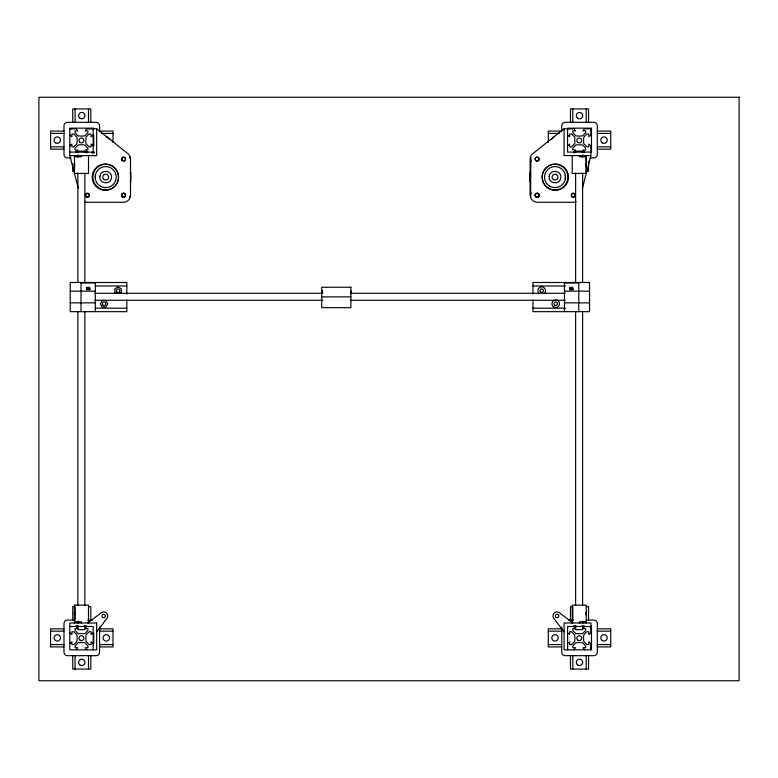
<?xml version="1.0" encoding="UTF-8"?>
<svg xmlns="http://www.w3.org/2000/svg" width="778" height="778" viewBox="0 0 778 778"><rect width="100%" height="100%" fill="white"/><g stroke="black" fill="none" stroke-linecap="round" stroke-linejoin="round"><path stroke-width="1.17" d="M69.816 129.051L76.147 128.759L77.839 130.86L75.067 130.86L75.067 132.775L78.179 135.878L81.486 136.121L84.802 135.878L87.904 132.775L87.904 130.86L85.133 130.86L86.835 128.759L93.156 129.051M567.561 129.051L573.882 128.759L575.584 130.86L572.812 130.86L572.812 132.775L575.915 135.878L579.231 136.121L582.537 135.878L585.649 132.775L585.649 130.86L582.878 130.86L584.57 128.759L590.813 128.847L590.901 135.09L588.8 136.782L588.8 134.011L586.884 134.011L583.782 137.113L583.529 140.429L583.782 143.745L586.884 146.847L588.8 146.847L588.8 144.076L590.901 145.778L590.609 152.099M95.431 175.351L95.431 178.852M565.285 178.852L565.285 175.351M582.45 188.072L590.901 155.6L590.901 152.099L567.561 152.099L567.561 128.759L564.06 128.759L532.949 153.548A7.002 7.002 0 0 0 530.217 159.101L530.217 195.278A7.002 7.002 0 0 0 537.219 202.28L573.396 202.28A7.002 7.002 0 0 0 576.07 201.745M96.657 631.804L106.887 618.471A4.065 4.065 0 0 0 106.362 612.928A4.065 4.065 0 0 0 100.8 613.103L87.856 622.993M69.816 145.778L71.916 144.076L71.916 146.847L73.832 146.847L76.934 143.745L77.187 140.429L76.934 137.113L73.832 134.011L71.916 134.011L71.916 136.782L69.816 135.09M76.147 152.099L77.839 149.998L75.067 149.998L75.067 148.083L78.179 144.98L81.486 144.737L84.802 144.98L87.904 148.083L87.904 149.998L85.133 149.998L86.835 152.099M93.156 135.09L91.055 136.782L91.055 134.011L89.149 134.011L86.037 137.113L85.794 140.429L86.037 143.745L89.149 146.847L91.055 146.847L91.055 144.076L93.156 145.778M69.816 643.513L71.916 641.811L71.916 644.583L73.832 644.583L76.934 641.48L77.187 638.164L76.934 634.858L73.832 631.746L71.916 631.746L71.916 634.517L69.816 632.825M86.835 626.494L85.133 628.595L87.904 628.595L87.904 630.511L84.802 633.613L78.179 633.613L75.067 630.511L75.067 628.595L77.839 628.595M567.561 145.778L569.661 144.076L569.661 146.847L571.567 146.847L574.679 143.745L574.923 140.429L574.679 137.113L571.567 134.011L569.661 134.011L569.661 136.782L567.561 135.09M76.147 649.834L77.839 647.734L75.067 647.734L75.067 645.828L78.179 642.716L81.486 642.472L84.802 642.716L87.904 645.828L87.904 647.734L85.133 647.734L86.835 649.834M93.156 632.825L91.055 634.517L91.055 631.746L89.149 631.746L86.037 634.858L85.794 638.164L86.037 641.48L89.149 644.583L91.055 644.583L91.055 641.811L93.156 643.513M573.882 152.099L575.584 149.998L572.812 149.998L572.812 148.083L575.915 144.98L579.231 144.737L582.537 144.98L585.649 148.083L585.649 149.998L582.878 149.998L584.57 152.099M567.561 643.513L569.661 641.811L569.661 644.583L571.567 644.583L574.679 641.48L574.923 638.164L574.679 634.858L571.567 631.746L569.661 631.746L569.661 634.517L567.561 632.825M584.57 626.494L582.878 628.595L585.649 628.595L585.649 630.511L582.537 633.613L575.915 633.613L572.812 630.511L572.812 628.595L575.584 628.595M573.882 649.834L575.584 647.734L572.812 647.734L572.812 645.828L575.915 642.716L579.231 642.472L582.537 642.716L585.649 645.828L585.649 647.734L582.878 647.734L584.57 649.834M119.686 293.462L121.31 292.528L121.31 288.794L118.071 286.926L114.843 288.794L114.843 292.528L116.457 293.462M590.609 649.834L590.901 643.513L588.8 641.811L588.8 644.583L586.884 644.583L583.782 641.48L583.529 638.164L583.782 634.858L586.884 631.746L588.8 631.746L588.8 634.517L590.901 632.825L590.609 626.494M93.739 128.166L69.816 128.166L69.816 155.6L78.267 188.072M567.561 128.166L591.484 128.166L591.484 152.089M84.646 201.745A7.002 7.002 0 0 0 87.321 202.28L123.498 202.28A7.002 7.002 0 0 0 130.5 195.278L130.5 159.101A7.002 7.002 0 0 0 127.767 153.548L96.657 128.759L93.156 128.759L93.156 152.099M63.981 131.093L50.57 131.093L50.57 149.172L63.981 149.172M99.574 131.093L112.995 131.093L112.995 142.364M561.726 131.093L548.305 131.093L548.305 142.364M597.319 131.093L610.73 131.093L610.73 149.172L597.319 149.172M50.57 133.427L63.981 133.427M101.811 133.427L112.995 133.427M548.305 133.427L559.489 133.427M597.319 133.427L610.73 133.427M50.57 146.838L63.981 146.838M597.319 146.838L610.73 146.838M77.878 151.175L84.87 151.175M575.632 151.175L582.625 151.175M75.797 152.089L78.189 152.089M84.17 152.089L87.758 152.089M573.542 152.089L575.934 152.089M581.915 152.089L584.307 152.089M69.816 152.099L94.323 152.099M91.746 152.595L94.255 152.595M91.765 152.828L94.187 152.828M69.816 155.6L96.657 155.6L96.657 128.759M590.901 155.6L564.06 155.6L564.06 128.759M74.503 156.767L81.418 156.767L81.418 155.6M71.061 157.924L67.482 157.924A3.501 3.501 0 0 1 63.981 154.423L63.981 125.832A3.501 3.501 0 0 1 67.482 122.331L96.073 122.331A3.501 3.501 0 0 1 99.574 125.832L99.574 131.793M590.239 157.924L593.818 157.924A3.501 3.501 0 0 0 597.319 154.423L597.319 125.832A3.501 3.501 0 0 0 593.818 122.331L565.227 122.331A3.501 3.501 0 0 0 561.726 125.832L561.726 130.597M586.223 171.345L588.557 171.345L588.557 161.279M130.208 172.434L130.792 172.434L130.792 181.77L130.208 181.77M530.508 172.434L529.925 172.434L529.925 181.77L530.508 181.77M586.213 155.6L586.213 173.455L572.219 173.455L572.219 155.6M81.029 282.949L95.315 282.949M564.468 282.949L578.764 282.949M95.441 285.993L126.824 285.993M532.959 285.993L565.557 285.993M321.713 291.03L322.607 291.03M350.888 291.03L350.567 293.364M70.234 291.166L95.315 291.166M564.468 291.166L589.549 291.166M94.751 293.287L322.802 293.287M565.412 293.287L350.703 293.287L350.742 291.03M321.713 296.865L350.888 296.865M94.751 300.279L322.802 300.279M350.703 300.279L565.412 300.279M70.234 302.856L95.315 302.856M564.468 302.856L589.549 302.856M95.441 308.166L126.824 308.166M532.959 308.166L565.557 308.166M74.493 622.993L74.493 605.138L88.488 605.138L88.488 622.993M88.488 606.655L90.822 606.655L90.822 620.076M586.223 606.655L588.557 606.655L588.557 620.076M87.739 620.076L92.504 620.076M568.796 620.076L573.561 620.076M586.223 620.076L593.818 620.076A3.501 3.501 0 0 1 597.319 623.577L597.319 652.168A3.501 3.501 0 0 1 593.818 655.669L565.227 655.669A3.501 3.501 0 0 1 561.726 652.168L561.726 627.146M586.272 621.826L579.357 621.826L579.357 622.993M75.797 625.911L78.189 625.911M84.17 625.911L86.562 625.911M573.542 625.911L575.934 625.911M581.915 625.911L584.307 625.911M69.816 626.494L93.156 626.494L93.156 649.834M63.981 628.828L50.57 628.828L50.57 646.907L63.981 646.907M99.574 628.828L112.995 628.828L112.995 646.907L99.574 646.907M561.726 628.828L548.305 628.828L548.305 646.907L561.726 646.907M597.319 628.828L610.73 628.828L610.73 646.907L597.319 646.907M50.57 631.162L63.981 631.162M99.574 631.162L112.995 631.162M548.305 631.162L561.726 631.162M597.319 631.162L610.73 631.162M50.57 644.573L63.981 644.573M99.574 644.573L112.995 644.573M548.305 644.573L561.726 644.573M597.319 644.573L610.73 644.573M530.927 160.803A10.26 10.26 0 0 0 530.742 161.95L530.508 161.931A10.503 10.503 0 0 1 531.024 159.607M572.9 622.993L559.966 613.103A4.065 4.065 0 0 0 554.403 612.928A4.065 4.065 0 0 0 553.878 618.471L564.099 631.804M573.882 626.494L575.584 628.196M76.147 626.494L77.839 628.196M591.484 625.911L591.484 649.834L564.099 649.834L564.099 622.993L590.94 622.993L590.94 626.494L567.6 626.494L567.6 649.834M588.557 122.331L588.557 108.92L570.478 108.92L570.478 122.331M588.557 655.669L588.557 669.08L570.478 669.08L570.478 655.669M586.223 108.92L586.223 122.331M586.272 622.993L586.262 605.138L572.268 605.138L572.277 622.993M586.223 655.669L586.223 669.08M586.184 173.455L586.184 156.767L579.299 156.767L579.299 155.6M582.625 154.822L582.625 157.253M582.625 173.037L582.625 282.336M582.625 311.482L582.625 605.362M582.625 621.145L582.625 623.577M582.625 626.008L582.625 629.645L575.632 629.645L575.632 626.008M578.764 282.492L578.764 311.667M575.632 173.037L575.632 282.336M575.632 311.482L575.632 605.362M572.812 108.92L572.812 122.331M572.812 620.076L572.812 606.655L570.478 606.655L570.478 620.076M572.812 655.669L572.812 669.08M564.468 282.492L564.468 311.667M532.959 294.162L532.959 282.492L589.549 282.492L589.549 311.667L532.959 311.667L532.959 299.997M530.742 161.95L530.508 192.273A10.503 10.503 0 0 0 531.024 194.588M530.508 158.43A14.879 14.879 0 0 1 530.859 157.827A14.879 14.879 0 0 0 530.508 158.43L530.508 195.774A14.879 14.879 0 0 0 530.859 196.377M322.296 291.03L322.296 293.364M322.043 291.03L322.043 293.364M321.859 291.03L321.859 293.364M126.824 294.162L126.824 282.492L70.234 282.492L70.234 311.667L126.824 311.667L126.824 299.997M99.574 627.146L99.574 652.168A3.501 3.501 0 0 1 96.073 655.669L67.482 655.669A3.501 3.501 0 0 1 63.981 652.168L63.981 623.577A3.501 3.501 0 0 1 67.482 620.076L75.077 620.076L75.077 606.655L72.743 606.655L72.743 620.076M95.315 282.492L95.315 311.667M93.739 135.343L93.739 146.108M93.739 633.088L93.739 643.853M90.822 122.331L90.822 108.92L72.743 108.92L72.743 122.331M90.822 655.669L90.822 669.08L72.743 669.08L72.743 655.669M88.488 108.92L88.488 122.331M88.498 155.6L88.498 173.455L74.503 173.455L74.503 155.6M88.488 655.669L88.488 669.08M84.87 173.037L84.87 282.336M84.87 311.482L84.87 605.362M84.87 626.008L84.87 629.645L77.878 629.645L77.878 626.008M81.408 622.993L81.408 621.826L74.493 621.826L74.523 605.138M81.029 282.492L81.029 311.667M77.878 154.822L77.878 157.253M77.878 173.037L77.878 282.336M77.878 311.482L77.878 605.362M77.878 621.145L77.878 623.577M75.077 108.92L75.077 122.331M75.077 655.669L75.077 669.08M72.743 163.516L72.743 171.345M551.874 139.437A3.209 3.209 0 0 1 554.267 137.006M106.148 136.928A3.209 3.209 0 0 1 109.426 139.437M86.747 289.776A1.751 1.527 0 0 1 89.947 289.776M86.932 289.776A1.751 1.507 0 0 1 89.762 289.776M539.29 293.588A3.793 3.793 0 0 1 538.95 288.064A3.793 3.793 0 0 1 544.474 288.064A3.793 3.793 0 0 1 544.133 293.588M569.846 289.776A1.751 1.527 0 0 1 573.036 289.776M570.021 289.776A1.751 1.507 0 0 1 572.861 289.776M129.858 196.377A14.879 14.879 0 0 1 129.479 196.96M86.426 152.945A14.879 14.879 0 0 1 87.029 152.595M530.927 193.391A10.26 10.26 0 0 1 530.742 192.254M573.687 152.595A14.879 14.879 0 0 1 574.29 152.945M74.523 165.364C74.513 169.565 74.513 159.461 74.523 165.364M74.503 613.229C74.513 619.074 74.513 609.067 74.503 613.229M586.194 164.635C586.204 170.596 586.204 160.404 586.194 164.635M586.252 613.229C586.252 619.142 586.262 608.999 586.252 613.229M99.944 176.188C98.436 183.559 110.622 185.485 111.468 178.016C112.975 170.645 100.79 168.709 99.944 176.188M549.249 176.188C547.741 183.559 559.927 185.485 560.773 178.016C562.28 170.645 550.095 168.709 549.249 176.188M539.183 159.655L539.057 159.996A2.042 2.042 0 0 1 535.595 160.346A2.042 2.042 0 0 1 536.83 157.098A2.042 2.042 0 0 1 539.183 159.655M102.2 300.551L100.333 303.79L102.2 307.018L105.934 307.018L107.802 303.79L105.934 300.551L102.2 300.551M86.932 287.685L86.747 287.899A2.003 1.303 0 0 0 86.747 288.891L87.807 289.552A1.634 1.06 0 0 0 88.887 289.552L89.947 288.891A2.003 1.303 0 0 0 89.947 287.899L88.887 287.238A1.634 1.06 0 0 0 87.807 287.238L86.932 287.685M570.021 287.685L569.846 287.899A2.003 1.303 0 0 0 569.846 288.891L570.896 289.552A1.634 1.06 0 0 0 571.986 289.552L573.036 288.891A2.003 1.303 0 0 0 573.036 287.899L571.986 287.238A1.634 1.06 0 0 0 570.896 287.238L570.021 287.685M565.363 185.631L564.75 186.312A13.129 13.129 0 0 1 545.864 186.312A13.129 13.129 0 0 1 546.516 167.435L547.216 166.842A13.129 13.129 0 0 1 565.363 185.631M102.638 614.571L102.365 614.815A1.751 1.751 0 0 0 104.709 617.382L104.981 617.139A1.751 1.751 0 0 0 102.638 614.571M572.851 193.314L572.511 193.44A2.042 2.042 0 0 0 572.141 196.892A2.042 2.042 0 0 0 575.399 195.677A2.042 2.042 0 0 0 572.851 193.314M739.1 97.25L38.9 97.25L38.9 680.75L739.1 680.75L739.1 97.25M350.888 287.247L321.713 287.247L321.713 307.66L350.888 307.66L350.888 287.247M96.657 622.993L69.816 622.993L69.816 649.834L96.657 649.834L96.657 622.993M88.206 193.44L87.865 193.314A2.042 2.042 0 0 0 85.317 195.677A2.042 2.042 0 0 0 88.575 196.892A2.042 2.042 0 0 0 88.206 193.44M558.4 614.815L558.127 614.571A1.751 1.751 0 0 0 555.774 617.139L556.046 617.382A1.751 1.751 0 0 0 558.4 614.815M114.201 167.435L113.5 166.842A13.129 13.129 0 0 0 95.354 185.631L95.966 186.312A13.129 13.129 0 0 0 114.852 186.312A13.129 13.129 0 0 0 114.201 167.435M121.66 159.996L121.533 159.655A2.042 2.042 0 0 1 123.887 157.098A2.042 2.042 0 0 1 125.122 160.346A2.042 2.042 0 0 1 121.66 159.996M104.515 640.547A3.209 3.209 0 0 0 109.494 638.067A3.209 3.209 0 0 0 104.855 634.994A3.209 3.209 0 0 0 104.515 640.547M55.646 640.634A3.209 3.209 0 0 0 60.48 637.902A3.209 3.209 0 0 0 55.695 635.072A3.209 3.209 0 0 0 55.646 640.634M79.871 664.957A3.209 3.209 0 0 0 84.967 662.739A3.209 3.209 0 0 0 80.504 659.433A3.209 3.209 0 0 0 79.871 664.957M80.26 640.294A2.451 2.451 0 0 0 83.936 638.164A2.451 2.451 0 0 0 80.26 636.044A2.451 2.451 0 0 0 80.26 640.294M602.26 142.812A3.209 3.209 0 0 0 607.229 140.322A3.209 3.209 0 0 0 602.59 137.259A3.209 3.209 0 0 0 602.26 142.812M577.84 118.363A3.209 3.209 0 0 0 582.722 115.708A3.209 3.209 0 0 0 577.986 112.8A3.209 3.209 0 0 0 577.84 118.363M578.005 142.549A2.451 2.451 0 0 0 581.681 140.429A2.451 2.451 0 0 0 578.005 138.309A2.451 2.451 0 0 0 578.005 142.549M602.26 640.547A3.209 3.209 0 0 0 607.229 638.067A3.209 3.209 0 0 0 602.59 634.994A3.209 3.209 0 0 0 602.26 640.547M553.382 640.634A3.209 3.209 0 0 0 558.225 637.902A3.209 3.209 0 0 0 553.43 635.072A3.209 3.209 0 0 0 553.382 640.634M577.607 664.957A3.209 3.209 0 0 0 582.703 662.739A3.209 3.209 0 0 0 578.239 659.433A3.209 3.209 0 0 0 577.607 664.957M578.005 640.294A2.451 2.451 0 0 0 581.681 638.164A2.451 2.451 0 0 0 578.005 636.044A2.451 2.451 0 0 0 578.005 640.294M55.646 142.899A3.209 3.209 0 0 0 60.48 140.157A3.209 3.209 0 0 0 55.695 137.336A3.209 3.209 0 0 0 55.646 142.899M80.105 118.363A3.209 3.209 0 0 0 84.987 115.708A3.209 3.209 0 0 0 80.251 112.8A3.209 3.209 0 0 0 80.105 118.363M80.124 142.471A2.451 2.451 0 0 0 83.936 140.594A2.451 2.451 0 0 0 80.406 138.231A2.451 2.451 0 0 0 80.124 142.471M103.192 305.297A1.751 1.751 0 0 0 105.818 303.79A1.751 1.751 0 0 0 103.192 302.272A1.751 1.751 0 0 0 103.192 305.297M117.196 292.178A1.751 1.751 0 0 0 119.822 290.661A1.751 1.751 0 0 0 117.196 289.144A1.751 1.751 0 0 0 117.196 292.178M554.84 305.297A1.751 1.751 0 0 0 557.466 303.79A1.751 1.751 0 0 0 554.84 302.272A1.751 1.751 0 0 0 554.84 305.297M540.836 292.178A1.751 1.751 0 0 0 543.462 290.661A1.751 1.751 0 0 0 540.836 289.144A1.751 1.751 0 0 0 540.836 292.178M553.819 307.067A3.793 3.793 0 0 0 559.508 303.79A3.793 3.793 0 0 0 553.819 300.502A3.793 3.793 0 0 0 553.819 307.067M122.253 196.892A2.042 2.042 0 0 0 125.521 195.55A2.042 2.042 0 0 0 122.73 193.391A2.042 2.042 0 0 0 122.253 196.892A2.042 2.042 0 0 0 125.521 195.55A2.042 2.042 0 0 0 122.73 193.391A2.042 2.042 0 0 0 122.253 196.892M86.737 196.708A1.751 1.751 0 0 0 89.363 195.19A1.751 1.751 0 0 0 86.737 193.673A1.751 1.751 0 0 0 86.737 196.708M122.914 196.708A1.751 1.751 0 0 0 125.54 195.19A1.751 1.751 0 0 0 122.914 193.673A1.751 1.751 0 0 0 122.914 196.708M129.858 157.827A14.879 14.879 0 0 0 129.479 157.244A14.879 14.879 0 0 1 129.858 157.827M122.914 160.531A1.751 1.751 0 0 0 125.54 159.013A1.751 1.751 0 0 0 122.914 157.496A1.751 1.751 0 0 0 122.914 160.531M98.573 187.77A12.837 12.837 0 0 0 118.509 177.938A12.837 12.837 0 0 0 100.022 165.588A12.837 12.837 0 0 0 98.573 187.77M104.242 179.63A2.917 2.917 0 0 0 108.619 177.102A2.917 2.917 0 0 0 104.242 174.573A2.917 2.917 0 0 0 104.242 179.63M100.45 186.195A10.503 10.503 0 0 0 116.204 177.102A10.503 10.503 0 0 0 100.45 167.999A10.503 10.503 0 0 0 100.45 186.195M535.964 196.892A2.042 2.042 0 0 0 539.242 195.55A2.042 2.042 0 0 0 536.441 193.391A2.042 2.042 0 0 0 535.964 196.892A2.042 2.042 0 0 0 539.242 195.55A2.042 2.042 0 0 0 536.441 193.391A2.042 2.042 0 0 0 535.964 196.892M572.229 196.708A1.751 1.751 0 0 0 574.854 195.19A1.751 1.751 0 0 0 572.229 193.673A1.751 1.751 0 0 0 572.229 196.708M536.052 196.708A1.751 1.751 0 0 0 538.677 195.19A1.751 1.751 0 0 0 536.052 193.673A1.751 1.751 0 0 0 536.052 196.708M536.052 160.531A1.751 1.751 0 0 0 538.677 159.013A1.751 1.751 0 0 0 536.052 157.496A1.751 1.751 0 0 0 536.052 160.531M548.597 188.218A12.837 12.837 0 0 0 567.852 177.102A12.837 12.837 0 0 0 548.597 165.986A12.837 12.837 0 0 0 548.597 188.218M553.557 179.63A2.917 2.917 0 0 0 557.933 177.102A2.917 2.917 0 0 0 553.557 174.573A2.917 2.917 0 0 0 553.557 179.63M549.764 186.195A10.503 10.503 0 0 0 565.518 177.102A10.503 10.503 0 0 0 549.764 167.999A10.503 10.503 0 0 0 549.764 186.195"/></g></svg>
